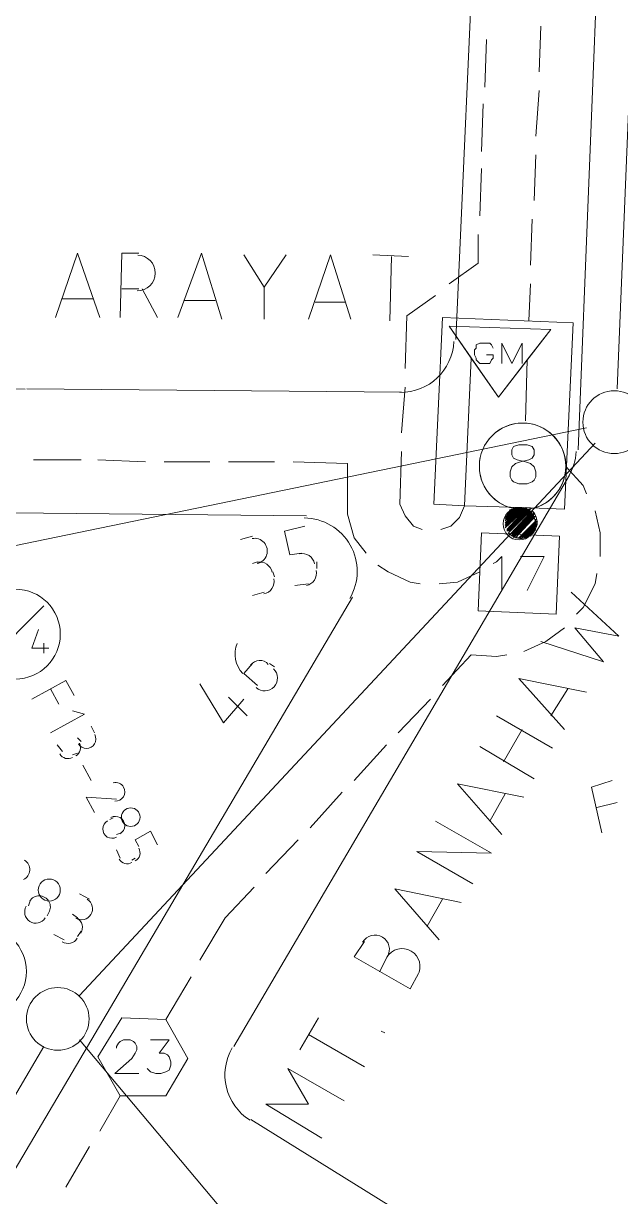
# Model space of a CAD drawing. Header units: millimetres. Extents: x 0.6 to 28.7, y 3.6 to 37.8.
# Drawn here: x 6.762 to 8.23, y 17.214 to 20.1 of the extents above; entities that cross this region are included whole.
import ezdxf

# ---------------------------------------------------------------- set-up
doc = ezdxf.new("R2010")
doc.units = ezdxf.units.MM
for name, color, linetype, true_color in [('PDF_Actives-Amplifier', 92, 'Continuous', 0x00b800), ('PDF_Cable-565', 23, 'Continuous', 0xdd8a6e), ('PDF_STHC01', 8, 'Continuous', 0x808080), ('PDF_STLINE01', 8, 'Continuous', 0x808080), ('PDF_STPNUM01', 8, 'Continuous', 0x808080), ('PDF_STSYM01', 8, 'Continuous', 0x808080), ('PDF_STTEXT01', 8, 'Continuous', 0x808080)]:
    doc.layers.add(name, color=color, linetype=linetype, true_color=true_color)
for name, color, linetype in [('PDF_Passives-Highleg', 7, 'Continuous'), ('PDF_Passives-TapOffs', 7, 'Continuous'), ('PDF_RDFIN01', 4, 'Continuous'), ('PDF_RDTEXT01', 5, 'Continuous')]:
    doc.layers.add(name, color=color, linetype=linetype)

msp = doc.modelspace()

# ---------------------------------------------------------------- linework, layer by layer
at = {"layer": 'PDF_Actives-Amplifier', "lineweight": 13}
for points in [[(7.846, 18.9132), (7.8627, 19.276), (7.9294, 19.1801), (8.0003, 19.2718), (7.9961, 19.1217), (8.0003, 19.2718), (8.0587, 19.3468), (7.8085, 19.3552), (7.8627, 19.276), (7.846, 18.9132), (7.771, 18.9174), (7.7918, 19.376), (8.1129, 19.3635), (8.092, 18.9048), (7.9878, 18.909)], [(7.9294, 19.1801), (7.8085, 19.3552), (8.0587, 19.3468)], [(7.9794, 19.0633), (7.9669, 19.0591), (7.9628, 19.0508), (7.9628, 19.0383), (7.9669, 19.0299), (7.9753, 19.0258), (7.9961, 19.0216), (8.0086, 19.0174), (8.017, 19.0091), (8.0211, 18.9966), (8.0211, 18.9841), (8.017, 18.9757), (8.0128, 18.9716), (8.0003, 18.9674), (7.9794, 18.9674), (7.9669, 18.9716), (7.9628, 18.9757), (7.9586, 18.9841), (7.9586, 18.9966), (7.9628, 19.0091), (7.9711, 19.0174), (7.9836, 19.0216), (8.0045, 19.0258), (8.0128, 19.0299), (8.017, 19.0383), (8.017, 19.0508), (8.0128, 19.0591), (8.0003, 19.0633)]]:
    msp.add_lwpolyline(points, close=True, dxfattribs=at)
for points in [[(7.7918, 19.376), (7.7918, 19.376)], [(8.1129, 19.3635), (8.1129, 19.3635)], [(7.8085, 19.3552), (7.8085, 19.3552)], [(7.8085, 19.3552), (7.8085, 19.3552)], [(8.0587, 19.3468), (8.0587, 19.3468)], [(8.0587, 19.3468), (8.0587, 19.3468)], [(7.9169, 19.301), (7.9127, 19.3093), (7.9086, 19.3135), (7.9002, 19.3135), (7.8877, 19.3135), (7.8835, 19.3135), (7.8752, 19.3093), (7.8752, 19.301), (7.871, 19.2968), (7.871, 19.2843), (7.8752, 19.276), (7.8752, 19.2718), (7.8835, 19.2634), (7.8877, 19.2634), (7.9002, 19.2634), (7.9086, 19.2634), (7.9127, 19.2718), (7.9169, 19.276), (7.9169, 19.2843), (7.9002, 19.2843)], [(7.9377, 19.2634), (7.9377, 19.3135), (7.9628, 19.2634), (7.9878, 19.3135), (7.9878, 19.2634)], [(7.8627, 19.276), (7.8627, 19.276)], [(7.8627, 19.276), (7.8627, 19.276)], [(8.0003, 19.2718), (8.0003, 19.2718)], [(8.0003, 19.2718), (8.0003, 19.2718)], [(7.9294, 19.1801), (7.9294, 19.1801)], [(7.9961, 19.1217), (7.9961, 19.1217)], [(7.9961, 19.1217), (7.9961, 19.1217)], [(7.9878, 18.909), (7.9878, 18.909)], [(7.9878, 18.909), (7.9878, 18.909)], [(7.9878, 18.909), (7.9878, 18.909)], [(8.092, 18.9048), (8.092, 18.9048)]]:
    msp.add_lwpolyline(points, dxfattribs=at)
msp.add_lwpolyline([(7.9847, 18.9041, 1), (7.9934, 19.1166, 1)], format="xyb", close=True, dxfattribs=at)
msp.add_circle((7.989, 19.0103), 0.1063, dxfattribs=at)
at = {"layer": 'PDF_Cable-565', "lineweight": 13}
for points in [[(8.0337, 20.0932), (8.0295, 19.9807)], [(7.9002, 20.0599), (7.896, 19.9431)], [(8.0295, 19.9348), (8.0211, 19.8222)], [(7.8919, 19.9014), (7.8877, 19.7847)], [(8.0211, 19.7763), (8.017, 19.6638)], [(7.8877, 19.743), (7.8835, 19.6262)], [(8.0128, 19.6179), (8.0086, 19.5053)], [(7.8794, 19.5804), (7.8794, 19.5095), (7.8085, 19.4594)], [(8.0086, 19.4594), (8.0045, 19.3677)], [(7.7001, 19.2509), (7.7042, 19.3802), (7.7751, 19.4302)], [(7.6917, 19.0925), (7.7001, 19.2051)], [(7.6917, 19.0466), (7.6876, 18.9174), (7.7001, 18.8882), (7.7209, 18.8631), (7.7418, 18.8548)], [(6.7869, 19.0258), (6.9036, 19.0258)], [(6.9453, 19.0258), (7.0621, 19.0216)], [(7.1079, 19.0216), (7.2205, 19.0216)], [(7.2664, 19.0216), (7.379, 19.0216)], [(7.4249, 19.0216), (7.5583, 19.0174), (7.5583, 18.8923), (7.575, 18.834), (7.6042, 18.7964)], [(8.1462, 18.9424), (8.1379, 18.9632), (8.0962, 19.0091)], [(7.7876, 18.8548), (7.8127, 18.8631), (7.8335, 18.884), (7.846, 18.9132)], [(8.1796, 18.7881), (8.1796, 18.8465), (8.1671, 18.9007)], [(7.6333, 18.7672), (7.6584, 18.7506), (7.7126, 18.7255), (7.7376, 18.7214)], [(7.7835, 18.7214), (7.8293, 18.7255), (7.8835, 18.7506)], [(8.1212, 18.6463), (8.1379, 18.663), (8.1671, 18.7214), (8.1713, 18.7464)], [(7.992, 18.5546), (8.0462, 18.5796), (8.092, 18.613)], [(7.9503, 18.5462), (7.9252, 18.5421), (7.8627, 18.5462), (7.7918, 18.4712)], [(7.7626, 18.4378), (7.6834, 18.3544)], [(7.6542, 18.3252), (7.575, 18.2377)], [(7.5458, 18.2085), (7.4666, 18.1209)], [(7.4374, 18.0917), (7.3581, 18.0083)], [(7.3289, 17.975), (7.2581, 17.8999), (7.1955, 17.7957)], [(7.1747, 17.754), (7.1121, 17.6497)], [(6.9995, 17.4621), (6.9495, 17.3745)], [(6.9245, 17.337), (6.8661, 17.2369)]]:
    msp.add_lwpolyline(points, dxfattribs=at)
at = {"layer": 'PDF_Passives-Highleg', "lineweight": 9}
for points in [[(7.9461, 18.8798), (7.9794, 18.909), (7.9461, 18.8798), (7.9794, 18.909), (7.9461, 18.8798), (7.9794, 18.909), (7.9461, 18.8798), (7.9794, 18.909), (7.9461, 18.8798), (7.9753, 18.909), (7.9461, 18.8798), (7.9753, 18.909), (7.9461, 18.8798), (7.9753, 18.909), (7.9461, 18.8798), (7.9753, 18.909), (7.9461, 18.8798), (7.9753, 18.909), (7.9461, 18.8798), (7.9753, 18.909), (7.9461, 18.8798), (7.9753, 18.909), (7.9461, 18.8798), (7.9753, 18.909), (7.9461, 18.8798), (7.9753, 18.909), (7.9461, 18.8798), (7.9753, 18.909), (7.9461, 18.8798), (7.9753, 18.909), (7.9461, 18.8798), (7.9753, 18.909), (7.9461, 18.884), (7.9753, 18.909), (7.9461, 18.884), (7.9753, 18.909), (7.9461, 18.884), (7.9753, 18.909), (7.9461, 18.884), (7.9711, 18.909), (7.9461, 18.884), (7.9711, 18.909), (7.9461, 18.884), (7.9711, 18.909), (7.9461, 18.884), (7.9711, 18.909), (7.9461, 18.884), (7.9711, 18.909), (7.9461, 18.884), (7.9711, 18.909), (7.9461, 18.884), (7.9711, 18.909), (7.9461, 18.884), (7.9711, 18.909), (7.9461, 18.884), (7.9711, 18.909), (7.9461, 18.884), (7.9711, 18.909)], [(7.9461, 18.8715), (7.9878, 18.909), (7.9461, 18.8715), (7.9878, 18.909), (7.9461, 18.8715), (7.9878, 18.909), (7.9461, 18.8715), (7.9878, 18.909), (7.9461, 18.8715), (7.9878, 18.909), (7.9461, 18.8715), (7.9836, 18.909), (7.9461, 18.8715), (7.9836, 18.909), (7.9461, 18.8715), (7.9836, 18.909), (7.9461, 18.8715), (7.9836, 18.909), (7.9461, 18.8715), (7.9836, 18.909), (7.9461, 18.8715), (7.9836, 18.909), (7.9461, 18.8715), (7.9836, 18.909), (7.9461, 18.8715), (7.9836, 18.909), (7.9461, 18.8715), (7.9836, 18.909), (7.9461, 18.8715), (7.9836, 18.909), (7.9461, 18.8715), (7.9836, 18.909), (7.9461, 18.8715), (7.9836, 18.909), (7.9461, 18.8715), (7.9836, 18.909), (7.9461, 18.8715), (7.9836, 18.909), (7.9461, 18.8715), (7.9836, 18.909)], [(7.9461, 18.859), (8.0003, 18.909), (7.9461, 18.859), (8.0003, 18.909), (7.9461, 18.859), (8.0003, 18.909), (7.9461, 18.859), (8.0003, 18.909), (7.9461, 18.859), (8.0003, 18.909), (7.9461, 18.859), (8.0003, 18.909), (7.9461, 18.859), (8.0003, 18.909), (7.9461, 18.859), (7.9961, 18.909), (7.9461, 18.859), (7.9961, 18.909), (7.9461, 18.859), (7.9961, 18.909), (7.9461, 18.859), (7.9961, 18.909), (7.9461, 18.859), (7.9961, 18.909), (7.9461, 18.859), (7.9961, 18.909), (7.9461, 18.859), (7.9961, 18.909), (7.9461, 18.859), (7.9961, 18.909), (7.9461, 18.859), (7.9961, 18.909), (7.9461, 18.859), (7.9961, 18.909), (7.9461, 18.859), (7.9961, 18.909), (7.9461, 18.859), (7.9961, 18.909), (7.9461, 18.859), (7.9961, 18.909), (7.9461, 18.859), (7.9961, 18.909), (7.9461, 18.859), (7.9961, 18.909), (7.9461, 18.859), (7.9961, 18.909), (7.9461, 18.859), (7.9961, 18.909), (7.9461, 18.859), (7.9961, 18.909), (7.9461, 18.859), (7.9961, 18.909), (7.9461, 18.859), (7.9961, 18.909), (7.9461, 18.8631), (7.9961, 18.909), (7.9461, 18.8631), (7.9961, 18.909), (7.9461, 18.8631), (7.9961, 18.909), (7.9461, 18.8631), (7.9961, 18.909), (7.9461, 18.8631), (7.9961, 18.909), (7.9461, 18.8631), (7.9961, 18.909), (7.9461, 18.8631), (7.992, 18.909), (7.9461, 18.8631), (7.992, 18.909), (7.9461, 18.8631), (7.992, 18.909), (7.9461, 18.8631), (7.992, 18.909), (7.9461, 18.8631), (7.992, 18.909), (7.9461, 18.8631), (7.992, 18.909), (7.9461, 18.8631), (7.992, 18.909), (7.9461, 18.8631), (7.992, 18.909), (7.9461, 18.8631), (7.992, 18.909), (7.9461, 18.8631), (7.992, 18.909), (7.9461, 18.8631), (7.992, 18.909), (7.9461, 18.8631), (7.992, 18.909), (7.9461, 18.8631), (7.992, 18.909), (7.9461, 18.8631), (7.992, 18.909), (7.9461, 18.8631), (7.992, 18.909), (7.9461, 18.8631), (7.992, 18.909), (7.9461, 18.8631), (7.992, 18.909), (7.9461, 18.8631), (7.992, 18.909)], [(8.0003, 18.9048), (7.9503, 18.8548), (8.0003, 18.9048), (7.9503, 18.8548), (8.0003, 18.9048), (7.9503, 18.8548), (8.0003, 18.9048), (7.9503, 18.8548), (8.0003, 18.9048), (7.9503, 18.8548), (8.0003, 18.9048), (7.9503, 18.8548), (8.0003, 18.909), (7.9503, 18.8548), (8.0003, 18.909), (7.9503, 18.8548), (8.0003, 18.909), (7.9503, 18.8548), (8.0003, 18.909), (7.9503, 18.8548), (8.0003, 18.909), (7.9503, 18.8548), (8.0003, 18.909), (7.9503, 18.8548), (8.0003, 18.909), (7.9503, 18.8548), (8.0003, 18.909), (7.9503, 18.8548), (8.0003, 18.909), (7.9503, 18.8548), (8.0003, 18.909), (7.9503, 18.8548), (8.0003, 18.909), (7.9503, 18.8548), (8.0003, 18.909), (7.9503, 18.8548), (8.0003, 18.909), (7.9503, 18.8548), (8.0003, 18.909), (7.9503, 18.8548), (8.0003, 18.909), (7.9503, 18.8548), (8.0003, 18.909)], [(7.9628, 18.9048), (7.9503, 18.8923), (7.9628, 18.9048), (7.9503, 18.8923), (7.9628, 18.9048), (7.9503, 18.8923), (7.9628, 18.9048), (7.9503, 18.8923), (7.9628, 18.9048), (7.9503, 18.8923), (7.9628, 18.9048), (7.9544, 18.8965), (7.9628, 18.9048), (7.9544, 18.8965), (7.9586, 18.9007), (7.9544, 18.8965), (7.9586, 18.9007), (7.9544, 18.8965), (7.9586, 18.9048)], [(7.9503, 18.8923), (7.9669, 18.9048), (7.9503, 18.8923), (7.9669, 18.9048), (7.9503, 18.8923), (7.9669, 18.9048), (7.9503, 18.8882), (7.9669, 18.9048), (7.9503, 18.8882), (7.9669, 18.9048)], [(7.9503, 18.8506), (8.0086, 18.9048), (7.9503, 18.8506), (8.0086, 18.9048), (7.9503, 18.8506), (8.0045, 18.9048), (7.9503, 18.8506), (8.0045, 18.9048), (7.9503, 18.8506), (8.0045, 18.9048), (7.9503, 18.8506), (8.0045, 18.9048), (7.9503, 18.8506), (8.0045, 18.9048), (7.9503, 18.8506), (8.0045, 18.9048), (7.9503, 18.8506), (8.0045, 18.9048), (7.9503, 18.8506), (8.0045, 18.9048), (7.9503, 18.8506), (8.0045, 18.9048), (7.9503, 18.8506), (8.0045, 18.9048), (7.9503, 18.8506), (8.0045, 18.9048), (7.9503, 18.8506), (8.0045, 18.9048), (7.9503, 18.8506), (8.0045, 18.9048), (7.9503, 18.8506), (8.0045, 18.9048), (7.9503, 18.8506), (8.0045, 18.9048), (7.9503, 18.8506), (8.0045, 18.9048), (7.9503, 18.8506), (8.0045, 18.9048), (7.9503, 18.8506), (8.0045, 18.9048), (7.9503, 18.8506), (8.0045, 18.9048), (7.9503, 18.8506), (8.0045, 18.9048), (7.9503, 18.8506), (8.0045, 18.9048), (7.9503, 18.8506), (8.0045, 18.9048), (7.9503, 18.8506), (8.0045, 18.9048), (7.9503, 18.8506), (8.0045, 18.9048)], [(7.9544, 18.8506), (8.0086, 18.9048), (7.9544, 18.8506), (8.0086, 18.9048), (7.9544, 18.8506), (8.0086, 18.9048), (7.9544, 18.8506), (8.0086, 18.9048), (7.9544, 18.8506), (8.0086, 18.9048), (7.9544, 18.8506), (8.0086, 18.9048), (7.9544, 18.8506), (8.0086, 18.9048), (7.9544, 18.8465), (8.0086, 18.9048), (7.9544, 18.8465), (8.0086, 18.9048), (7.9544, 18.8465), (8.0086, 18.9048), (7.9544, 18.8465), (8.0086, 18.9048), (7.9544, 18.8465), (8.0086, 18.9048), (7.9544, 18.8465), (8.0086, 18.9007), (7.9544, 18.8465), (8.0086, 18.9007), (7.9544, 18.8465), (8.0086, 18.9007), (7.9544, 18.8465), (8.0086, 18.9007), (7.9544, 18.8465), (8.0086, 18.9007), (7.9544, 18.8465), (8.0086, 18.9007), (7.9544, 18.8465), (8.0086, 18.9007), (7.9544, 18.8465), (8.0086, 18.9007), (7.9544, 18.8465), (8.0086, 18.9007), (7.9544, 18.8465), (8.0086, 18.9007), (7.9544, 18.8465), (8.0086, 18.9007), (7.9544, 18.8465), (8.0086, 18.9007), (7.9544, 18.8465), (8.0086, 18.9007), (7.9544, 18.8465), (8.0086, 18.9007), (7.9544, 18.8465), (8.0086, 18.9007), (7.9544, 18.8465), (8.0086, 18.9007), (7.9544, 18.8465), (8.0086, 18.9007), (7.9544, 18.8465), (8.0086, 18.9007), (7.9544, 18.8465), (8.0086, 18.9007), (7.9544, 18.8465), (8.0086, 18.9007), (7.9544, 18.8465), (8.0086, 18.9007), (7.9544, 18.8465), (8.0086, 18.9007)], [(7.9586, 18.8423), (8.0128, 18.8965), (7.9586, 18.8423), (8.0128, 18.8965), (7.9586, 18.8423), (8.0128, 18.8965), (7.9586, 18.8423), (8.0128, 18.8965), (7.9586, 18.8423), (8.0128, 18.8965), (7.9586, 18.8423), (8.0128, 18.8965), (7.9586, 18.8423), (8.0128, 18.8965), (7.9586, 18.8423), (8.0128, 18.8965), (7.9586, 18.8423), (8.0128, 18.8965), (7.9586, 18.8423), (8.0128, 18.8965), (7.9586, 18.8423), (8.0128, 18.8965), (7.9586, 18.8423), (8.0128, 18.8965), (7.9586, 18.8423), (8.0128, 18.8965), (7.9586, 18.8423), (8.0128, 18.8965), (7.9586, 18.8423), (8.0128, 18.8965), (7.9586, 18.8423), (8.0128, 18.8965), (7.9586, 18.8423), (8.0128, 18.8965), (7.9586, 18.8423), (8.0128, 18.8965), (7.9586, 18.8423), (8.0128, 18.8965), (7.9586, 18.8423), (8.0128, 18.8965), (7.9586, 18.8423), (8.0128, 18.8965), (7.9586, 18.8423), (8.017, 18.8965), (7.9586, 18.8423), (8.017, 18.8965), (7.9586, 18.8423), (8.017, 18.8965), (7.9586, 18.8423), (8.017, 18.8965), (7.9586, 18.8423), (8.017, 18.8965), (7.9586, 18.8423), (8.017, 18.8965), (7.9628, 18.8423), (8.017, 18.8965), (7.9628, 18.8423), (8.017, 18.8965), (7.9628, 18.8423), (8.017, 18.8965), (7.9628, 18.8423), (8.017, 18.8965), (7.9628, 18.8423), (8.017, 18.8965), (7.9628, 18.8423), (8.017, 18.8965), (7.9628, 18.8381), (8.017, 18.8965), (7.9628, 18.8381), (8.017, 18.8965), (7.9628, 18.8381), (8.017, 18.8965)], [(7.9628, 18.8381), (8.017, 18.8923), (7.9628, 18.8381), (8.017, 18.8923), (7.9628, 18.8381), (8.017, 18.8923), (7.9628, 18.8381), (8.017, 18.8923), (7.9628, 18.8381), (8.017, 18.8923), (7.9628, 18.8381), (8.017, 18.8923), (7.9628, 18.8381), (8.017, 18.8923), (7.9628, 18.8381), (8.017, 18.8923), (7.9628, 18.8381), (8.017, 18.8923), (7.9628, 18.8381), (8.017, 18.8923), (7.9628, 18.8381), (8.017, 18.8923), (7.9628, 18.8381), (8.017, 18.8923), (7.9628, 18.8381), (8.017, 18.8923), (7.9628, 18.8381), (8.017, 18.8923), (7.9628, 18.8381), (8.017, 18.8923), (7.9628, 18.8381), (8.017, 18.8923), (7.9628, 18.8381), (8.017, 18.8923), (7.9628, 18.8381), (8.017, 18.8923), (7.9628, 18.8381), (8.017, 18.8923), (7.9628, 18.8381), (8.017, 18.8923), (7.9628, 18.8381), (8.017, 18.8923), (7.9628, 18.8381), (8.017, 18.8923), (7.9628, 18.8381), (8.017, 18.8923), (7.9628, 18.8381), (8.017, 18.8923), (7.9669, 18.8381), (8.017, 18.8923), (7.9669, 18.8381), (8.017, 18.8923), (7.9669, 18.8381), (8.017, 18.8923), (7.9669, 18.8381), (8.017, 18.8923), (7.9669, 18.8381), (8.017, 18.8923), (7.9669, 18.8381), (8.017, 18.8923), (7.9669, 18.8381), (8.017, 18.8923), (7.9669, 18.8381), (8.017, 18.8923)], [(7.9669, 18.8381), (8.017, 18.8882), (7.9669, 18.8381), (8.017, 18.8882), (7.9669, 18.8381), (8.017, 18.8882), (7.9669, 18.8381), (8.017, 18.8882), (7.9669, 18.8381), (8.0211, 18.8882), (7.9669, 18.8381), (8.0211, 18.8882), (7.9669, 18.8381), (8.0211, 18.8882), (7.9669, 18.8381), (8.0211, 18.8882), (7.9669, 18.8381), (8.0211, 18.8882), (7.9669, 18.8381), (8.0211, 18.8882), (7.9669, 18.8381), (8.0211, 18.8882), (7.9669, 18.8381), (8.0211, 18.8882), (7.9669, 18.8381), (8.0211, 18.8882), (7.9669, 18.8381), (8.0211, 18.8882), (7.9669, 18.8381), (8.0211, 18.8882), (7.9669, 18.8381), (8.0211, 18.8882), (7.9669, 18.8381), (8.0211, 18.8882), (7.9669, 18.8381), (8.0211, 18.8882), (7.9669, 18.8381), (8.0211, 18.8882), (7.9669, 18.8381), (8.0211, 18.8882), (7.9669, 18.834), (8.0211, 18.8882), (7.9669, 18.834), (8.0211, 18.8882), (7.9711, 18.834), (8.0211, 18.8882), (7.9711, 18.834), (8.0211, 18.8882), (7.9711, 18.834), (8.0211, 18.8882), (7.9711, 18.834), (8.0211, 18.8882), (7.9711, 18.834), (8.0211, 18.8882), (7.9711, 18.834), (8.0211, 18.8882), (7.9711, 18.834), (8.0211, 18.8882)], [(8.0253, 18.8673), (7.9878, 18.834), (8.0253, 18.8673), (7.9878, 18.834), (8.0253, 18.8673), (7.9878, 18.834), (8.0253, 18.8715), (7.9878, 18.834), (8.0253, 18.8715), (7.9878, 18.834), (8.0253, 18.8715), (7.9878, 18.834), (8.0253, 18.8715), (7.9878, 18.834), (8.0253, 18.8715), (7.9836, 18.834), (8.0253, 18.8715), (7.9836, 18.834), (8.0253, 18.8715), (7.9836, 18.834), (8.0253, 18.8715), (7.9836, 18.834), (8.0253, 18.8715), (7.9836, 18.834), (8.0253, 18.8715), (7.9836, 18.834), (8.0253, 18.8715), (7.9836, 18.834), (8.0253, 18.8715), (7.9836, 18.834), (8.0253, 18.8715), (7.9836, 18.834), (8.0253, 18.8715), (7.9836, 18.834), (8.0253, 18.8715), (7.9836, 18.834), (8.0253, 18.8715), (7.9836, 18.834), (8.0253, 18.8715), (7.9836, 18.834), (8.0253, 18.8715), (7.9836, 18.834), (8.0253, 18.8715), (7.9836, 18.834), (8.0253, 18.8757), (7.9836, 18.834), (8.0253, 18.8757), (7.9836, 18.834), (8.0253, 18.8757), (7.9836, 18.834), (8.0253, 18.8757), (7.9836, 18.834), (8.0253, 18.8757), (7.9836, 18.834), (8.0253, 18.8757), (7.9794, 18.834), (8.0253, 18.8757), (7.9794, 18.834), (8.0211, 18.8757), (7.9794, 18.834), (8.0211, 18.8757), (7.9794, 18.834), (8.0211, 18.8757), (7.9794, 18.834), (8.0211, 18.8757), (7.9794, 18.834), (8.0211, 18.8757), (7.9794, 18.834), (8.0211, 18.8757), (7.9794, 18.834), (8.0211, 18.8757), (7.9794, 18.834), (8.0211, 18.8757), (7.9794, 18.834), (8.0211, 18.8757), (7.9794, 18.834), (8.0211, 18.8757), (7.9794, 18.834), (8.0211, 18.8757), (7.9794, 18.834), (8.0211, 18.8757), (7.9794, 18.834), (8.0211, 18.8757), (7.9794, 18.834), (8.0211, 18.8757), (7.9794, 18.834), (8.0211, 18.8757)], [(7.9878, 18.834), (8.0211, 18.8673), (7.9878, 18.834), (8.0211, 18.8673), (7.9878, 18.834), (8.0211, 18.8673), (7.9878, 18.834), (8.0211, 18.8673), (7.9878, 18.834), (8.0211, 18.8673), (7.9878, 18.834), (8.0211, 18.8673), (7.9878, 18.834), (8.0211, 18.8673), (7.9878, 18.834), (8.0211, 18.8673), (7.9878, 18.834), (8.0211, 18.8673), (7.9878, 18.834), (8.0211, 18.8673), (7.9878, 18.834), (8.0211, 18.8673), (7.992, 18.834), (8.0211, 18.8673), (7.992, 18.834), (8.0211, 18.8673), (7.992, 18.834), (8.0211, 18.8673), (7.992, 18.834), (8.0211, 18.8673), (7.992, 18.834), (8.0211, 18.8631), (7.992, 18.834), (8.0211, 18.8631), (7.992, 18.834), (8.0211, 18.8631), (7.992, 18.834), (8.0211, 18.8631), (7.992, 18.834), (8.0211, 18.8631), (7.992, 18.834), (8.0211, 18.8631), (7.992, 18.834), (8.0211, 18.8631), (7.992, 18.834), (8.0211, 18.8631), (7.992, 18.834), (8.0211, 18.8631), (7.992, 18.834), (8.0211, 18.8631), (7.992, 18.834), (8.0211, 18.8631), (7.992, 18.834), (8.0211, 18.8631), (7.9961, 18.834), (8.0211, 18.8631), (7.9961, 18.834), (8.0211, 18.8631), (7.9961, 18.834), (8.0211, 18.8631), (7.9961, 18.834), (8.0211, 18.859), (7.9961, 18.834), (8.0211, 18.859), (7.9961, 18.834), (8.0211, 18.859), (7.9961, 18.834), (8.0211, 18.859), (7.9961, 18.834), (8.0211, 18.859), (7.9961, 18.834), (8.0211, 18.859), (7.9961, 18.834), (8.0211, 18.859), (7.9961, 18.834), (8.0211, 18.859), (7.9961, 18.834), (8.0211, 18.859), (7.9961, 18.834), (8.0211, 18.859), (8.0003, 18.834), (8.0211, 18.859), (8.0003, 18.834), (8.0211, 18.859), (8.0003, 18.834), (8.0211, 18.859)], [(8.0003, 18.834), (8.0211, 18.8548), (8.0003, 18.834), (8.0211, 18.8548), (8.0003, 18.8381), (8.0211, 18.8548), (8.0003, 18.8381), (8.0211, 18.8548), (8.0003, 18.8381), (8.0211, 18.8548), (8.0003, 18.8381), (8.0211, 18.8548), (8.0003, 18.8381), (8.0211, 18.8548), (8.0003, 18.8381), (8.017, 18.8548), (8.0003, 18.8381)], [(8.0045, 18.8381), (8.017, 18.8548), (8.0045, 18.8381), (8.017, 18.8548), (8.0045, 18.8381), (8.017, 18.8506), (8.0045, 18.8381), (8.017, 18.8506), (8.0045, 18.8381), (8.017, 18.8506), (8.0045, 18.8381), (8.017, 18.8506), (8.0045, 18.8381), (8.017, 18.8506), (8.0045, 18.8381), (8.017, 18.8506), (8.0086, 18.8381), (8.017, 18.8506), (8.0086, 18.8423), (8.017, 18.8465), (8.0086, 18.8423), (8.0128, 18.8465), (8.0086, 18.8423), (8.0128, 18.8465)]]:
    msp.add_lwpolyline(points, dxfattribs=at)
for points in [[(7.9461, 18.8757), (7.9794, 18.909), (7.9461, 18.8757), (7.9794, 18.909), (7.9461, 18.8757), (7.9794, 18.909), (7.9461, 18.8757), (7.9794, 18.909), (7.9461, 18.8757), (7.9794, 18.909), (7.9461, 18.8757), (7.9794, 18.909), (7.9461, 18.8757), (7.9794, 18.909), (7.9461, 18.8757), (7.9794, 18.909), (7.9461, 18.8757), (7.9794, 18.909), (7.9461, 18.8757), (7.9794, 18.909), (7.9461, 18.8757), (7.9794, 18.909), (7.9461, 18.8757), (7.9794, 18.909), (7.9461, 18.8757), (7.9794, 18.909), (7.9461, 18.8757), (7.9836, 18.909), (7.9461, 18.8757), (7.9836, 18.909), (7.9461, 18.8757), (7.9836, 18.909), (7.9461, 18.8757), (7.9836, 18.909), (7.9461, 18.8757), (7.9836, 18.909)], [(7.9461, 18.8673), (7.9878, 18.909), (7.9461, 18.8673), (7.9878, 18.909), (7.9461, 18.8673), (7.9878, 18.909), (7.9461, 18.8673), (7.9878, 18.909), (7.9461, 18.8673), (7.9878, 18.909), (7.9461, 18.8673), (7.9878, 18.909), (7.9461, 18.8673), (7.9878, 18.909), (7.9461, 18.8673), (7.9878, 18.909), (7.9461, 18.8673), (7.9878, 18.909), (7.9461, 18.8673), (7.9878, 18.909), (7.9461, 18.8673), (7.9878, 18.909), (7.9461, 18.8673), (7.9878, 18.909), (7.9461, 18.8673), (7.9878, 18.909), (7.9461, 18.8673), (7.9878, 18.909), (7.9461, 18.8673), (7.9878, 18.909), (7.9461, 18.8673), (7.9878, 18.909), (7.9461, 18.8673), (7.992, 18.909), (7.9461, 18.8673), (7.992, 18.909), (7.9461, 18.8673), (7.992, 18.909), (7.9461, 18.8673), (7.992, 18.909), (7.9461, 18.8673), (7.992, 18.909), (7.9461, 18.8673), (7.992, 18.909)], [(7.9503, 18.8548), (8.0045, 18.9048), (7.9503, 18.8548), (8.0045, 18.9048), (7.9503, 18.8548), (8.0045, 18.9048), (7.9503, 18.8548), (8.0045, 18.9048), (7.9503, 18.8548), (8.0045, 18.9048), (7.9503, 18.8548), (8.0045, 18.9048), (7.9503, 18.8548), (8.0045, 18.9048), (7.9503, 18.8548), (8.0045, 18.9048)]]:
    msp.add_lwpolyline(points, close=True, dxfattribs=at)
msp.add_circle((7.9807, 18.8686), 0.0396, dxfattribs=at)
for centre, radius, start, end in [((7.9482, 18.9069), 0.0189, 263.6598, 6.3402), ((7.9846, 18.8725), 0.0399, 220.7578, 45), ((7.9732, 18.8819), 0.048, 267.5104, 357.5104)]:
    msp.add_arc(centre, radius, start, end, dxfattribs=at)
at = {"layer": 'PDF_Passives-TapOffs', "lineweight": 9}
for points in [[(8.0712, 18.6463), (8.0795, 18.8381), (7.8877, 18.8465), (7.8794, 18.6547)], [(7.1121, 17.6497), (7.0037, 17.6539), (6.9453, 17.558), (6.9995, 17.4621), (7.1121, 17.4621), (7.1663, 17.5538)]]:
    msp.add_lwpolyline(points, close=True, dxfattribs=at)
for points in [[(7.8877, 18.8465), (7.8877, 18.8465)], [(8.0795, 18.8381), (8.0795, 18.8381)], [(7.9169, 18.7714), (7.9252, 18.7756), (7.9377, 18.7881), (7.9377, 18.7047)], [(8.0003, 18.7047), (8.042, 18.7881), (7.9836, 18.7881)], [(7.8794, 18.6547), (7.8794, 18.6547)], [(7.0037, 17.6539), (7.0037, 17.6539)], [(6.9912, 17.5788), (6.9912, 17.583), (6.9954, 17.5913), (6.9995, 17.5955), (7.0079, 17.5997), (7.0246, 17.5997), (7.0329, 17.5955), (7.0371, 17.5913), (7.0412, 17.583), (7.0412, 17.5747), (7.0371, 17.5663), (7.0287, 17.5538), (6.987, 17.5163), (7.0454, 17.5163)], [(7.0746, 17.5997), (7.1205, 17.5997), (7.0954, 17.5663), (7.1079, 17.5663), (7.1163, 17.5622), (7.1205, 17.558), (7.1246, 17.5455), (7.1246, 17.5371), (7.1205, 17.5246), (7.1121, 17.5205), (7.0996, 17.5163), (7.0871, 17.5163), (7.0746, 17.5205), (7.0704, 17.5246), (7.0663, 17.5288)], [(6.9453, 17.558), (6.9453, 17.558)], [(7.1663, 17.5538), (7.1663, 17.5538)], [(6.9995, 17.4621), (6.9995, 17.4621)], [(7.1121, 17.4621), (7.1121, 17.4621)]]:
    msp.add_lwpolyline(points, dxfattribs=at)
at = {"layer": 'PDF_RDFIN01', "lineweight": 0}
for points in [[(7.8752, 20.4393), (7.8252, 19.3218)], [(8.1796, 20.406), (8.1254, 19.0508)], [(6.7702, 19.2009), (7.6917, 19.1926)], [(8.1045, 18.9882), (7.2789, 17.583)], [(6.6493, 18.8965), (7.4582, 18.8882)], [(7.5708, 18.688), (6.4366, 16.7657), (5.4067, 15.0269)], [(7.3206, 17.4037), (8.3464, 16.7657), (10.7274, 15.2854)]]:
    msp.add_lwpolyline(points, dxfattribs=at)
for centre, radius, start, end in [((6.7714, 19.7317), 0.5317, 227.5873, 269.4562), ((7.6888, 19.3231), 0.1313, 269.4562, 357.583), ((7.989, 19.052), 0.1314, 329.4636, 357.6708), ((7.4511, 18.7518), 0.1313, 329.4635, 89.4562), ((7.3885, 17.5133), 0.1313, 149.4635, 238.1177)]:
    msp.add_arc(centre, radius, start, end, dxfattribs=at)
at = {"layer": 'PDF_RDTEXT01', "lineweight": 13}
for points in [[(6.8411, 19.376), (6.8953, 19.5345), (6.9495, 19.376)], [(6.9995, 19.376), (7.0037, 19.5345), (7.0454, 19.5345)], [(7.1413, 19.376), (7.1997, 19.5345), (7.2497, 19.3719)], [(7.3039, 19.5303), (7.354, 19.4511), (7.4082, 19.5303)], [(7.4624, 19.3719), (7.5166, 19.5303), (7.5666, 19.3719)], [(7.6208, 19.5303), (7.7084, 19.5261)], [(7.6625, 19.3677), (7.6667, 19.5261)], [(7.354, 19.4511), (7.354, 19.3719)], [(6.9328, 19.4219), (6.8578, 19.4219)], [(7.0454, 19.4469), (7.0037, 19.4469)], [(7.0537, 19.4469), (7.0913, 19.376)], [(7.233, 19.4177), (7.158, 19.4177)], [(7.5541, 19.4136), (7.4791, 19.4136)], [(8.0337, 18.5796), (8.1879, 18.5296), (8.117, 18.613), (8.2255, 18.5921), (8.1087, 18.7005)], [(8.092, 18.3628), (7.9794, 18.4879), (8.1462, 18.4545)], [(8.1004, 18.4628), (8.0587, 18.3961)], [(7.9252, 18.3961), (8.0628, 18.3169)], [(7.9419, 18.2835), (7.9878, 18.3628)], [(8.017, 18.2418), (7.8835, 18.3211)], [(7.9377, 18.1042), (7.8293, 18.2293), (7.992, 18.196)], [(7.9461, 18.2043), (7.9086, 18.1376)], [(7.8669, 17.9833), (7.7293, 18.0625), (7.9127, 18.0584), (7.7751, 18.1376)], [(7.7835, 17.8457), (7.675, 17.9708), (7.8377, 17.9374)], [(7.7918, 17.9458), (7.7543, 17.8791)], [(7.6, 17.8415), (7.575, 17.804), (7.7126, 17.7248), (7.7334, 17.7623)], [(7.6584, 17.8082), (7.6375, 17.7665)], [(7.4415, 17.5747), (7.4874, 17.6539)], [(7.6, 17.533), (7.4624, 17.6122)], [(7.65, 17.6164), (7.6417, 17.6205)], [(7.4957, 17.3578), (7.3581, 17.4412), (7.4624, 17.4412), (7.4123, 17.5288), (7.55, 17.4496)]]:
    msp.add_lwpolyline(points, dxfattribs=at)
for centre, radius, start, end in [((7.0424, 19.4857), 0.0438, 269.3953, 89.3953), ((7.6262, 17.8219), 0.0354, 329.4111, 149.4111), ((7.693, 17.7802), 0.0438, 329.4111, 149.4111)]:
    msp.add_arc(centre, radius, start, end, dxfattribs=at)
at = {"layer": 'PDF_STHC01', "lineweight": 0}
for points in [[(6.6785, 18.5337), (6.8119, 18.6672)], [(6.7994, 18.6088), (6.7827, 18.5629), (6.8244, 18.5629)], [(6.8119, 18.5754), (6.8119, 18.5504)]]:
    msp.add_lwpolyline(points, dxfattribs=at)
for centre in [(6.7422, 18.5975), (6.6588, 17.7677)]:
    msp.add_circle(centre, 0.1105, dxfattribs=at)
at = {"layer": 'PDF_STLINE01', "lineweight": 0}
for points in [[(8.2672, 20.3268), (8.2213, 19.2009)], [(8.1462, 19.105), (6.7118, 18.8089)], [(8.1671, 19.0675), (6.8995, 17.7081)], [(6.8119, 17.583), (6.3324, 16.7657), (6.2406, 16.6073)], [(6.8995, 17.5997), (7.55, 16.8241)]]:
    msp.add_lwpolyline(points, dxfattribs=at)
at = {"layer": 'PDF_STPNUM01', "lineweight": 0}
for points in [[(6.7827, 18.4378), (6.8661, 18.4837), (6.8869, 18.4462)], [(6.8286, 18.4628), (6.8494, 18.4253)], [(6.8286, 18.3544), (6.912, 18.4003), (6.8828, 18.4086)], [(6.9286, 18.3711), (6.937, 18.3544)], [(6.8578, 18.3086), (6.8452, 18.3252)], [(6.9036, 18.3336), (6.8953, 18.3419)], [(6.8953, 18.3044), (6.8828, 18.3002)], [(6.9078, 18.2752), (6.9286, 18.2377)], [(8.1838, 18.1084), (8.1587, 18.221), (8.2088, 18.2377)], [(6.9912, 18.1918), (6.9161, 18.196), (6.937, 18.1584)], [(8.1713, 18.171), (8.2213, 18.1835)], [(6.9745, 18.1418), (6.9829, 18.1459)], [(7.0037, 18.1084), (6.9912, 18.1042)], [(7.0454, 18.075), (7.0371, 18.0917), (7.0746, 18.1126), (7.0913, 18.0792)], [(6.9912, 18.0667), (6.9995, 18.0459)], [(7.0287, 18.0417), (7.0371, 18.0459)], [(6.8995, 17.9583), (6.9245, 17.9458)], [(6.7744, 17.9291), (6.7785, 17.9416)], [(6.8953, 17.8999), (6.8828, 17.9083)], [(6.9036, 17.8666), (6.8953, 17.854)], [(6.8619, 17.8457), (6.8369, 17.8582)]]:
    msp.add_lwpolyline(points, dxfattribs=at)
for points in [[(6.9871, 18.1868, 0.590551), (7.0083, 18.2207, 0.338563), (6.9829, 18.232)], [(6.7775, 17.9404, -1), (6.8244, 17.9124), (6.8202, 17.9041)]]:
    msp.add_lwpolyline(points, format="xyb", dxfattribs=at)
for centre, radius in [((7.0258, 18.1471), 0.0229), ((6.8256, 17.9678), 0.0271)]:
    msp.add_circle(centre, radius, dxfattribs=at)
for centre, radius, start, end in [((6.8798, 18.3181), 0.0229, 299.2017, 29.2018), ((6.9173, 18.339), 0.0229, 209.2017, 29.2018), ((6.8715, 18.3139), 0.0229, 209.2017, 299.2018), ((6.9799, 18.118), 0.0229, 119.2017, 299.2018), ((6.9882, 18.1263), 0.0229, 299.2017, 119.2018), ((7.0258, 18.0596), 0.0229, 299.2017, 29.2018), ((6.7505, 18.0179), 0.0271, 296.2781, 58.534), ((7.0174, 18.0554), 0.0229, 209.2017, 299.2018), ((6.7922, 17.9136), 0.0271, 148.2703, 328.2703), ((6.9048, 17.922), 0.0271, 238.2703, 58.2703), ((6.8798, 17.8761), 0.0271, 328.2703, 58.2703), ((6.8715, 17.8636), 0.0271, 238.2703, 328.2703)]:
    msp.add_arc(centre, radius, start, end, dxfattribs=at)
at = {"layer": 'PDF_STSYM01', "lineweight": 0}
for centre in [(8.2142, 19.1188), (6.8464, 17.6509)]:
    msp.add_circle(centre, 0.0771, dxfattribs=at)
at = {"layer": 'PDF_STTEXT01', "lineweight": 0}
for points in [[(7.4457, 18.7964), (7.4165, 18.7923), (7.404, 18.8506), (7.454, 18.8631)], [(7.2956, 18.8298), (7.3248, 18.8381)], [(7.3373, 18.7756), (7.3248, 18.7714)], [(7.4832, 18.7589), (7.4832, 18.7756)], [(7.3748, 18.7506), (7.379, 18.7381)], [(7.354, 18.7005), (7.3248, 18.6922)], [(7.429, 18.7172), (7.4624, 18.7214)], [(7.3248, 18.5254), (7.3039, 18.5004), (7.3373, 18.4712)], [(7.379, 18.517), (7.3665, 18.5254)], [(7.1955, 18.4754), (7.2539, 18.3794), (7.3039, 18.4378)], [(7.2664, 18.442), (7.3123, 18.3961)]]:
    msp.add_lwpolyline(points, dxfattribs=at)
for centre, radius, start, end in [((7.3302, 18.8018), 0.0313, 281.6271, 101.6272), ((7.4469, 18.7643), 0.0313, 11.6271, 101.6272), ((7.3427, 18.7435), 0.0313, 11.6271, 101.6272), ((7.3468, 18.7268), 0.0313, 281.6271, 11.6272), ((7.4511, 18.7476), 0.0313, 281.6271, 11.6272), ((7.351, 18.5475), 0.0688, 156.8286, 223.4606), ((7.3427, 18.5058), 0.0271, 39.2473, 144.7821), ((7.3552, 18.4891), 0.0313, 227.0147, 47.0147)]:
    msp.add_arc(centre, radius, start, end, dxfattribs=at)

doc.saveas('drawing.dxf')
